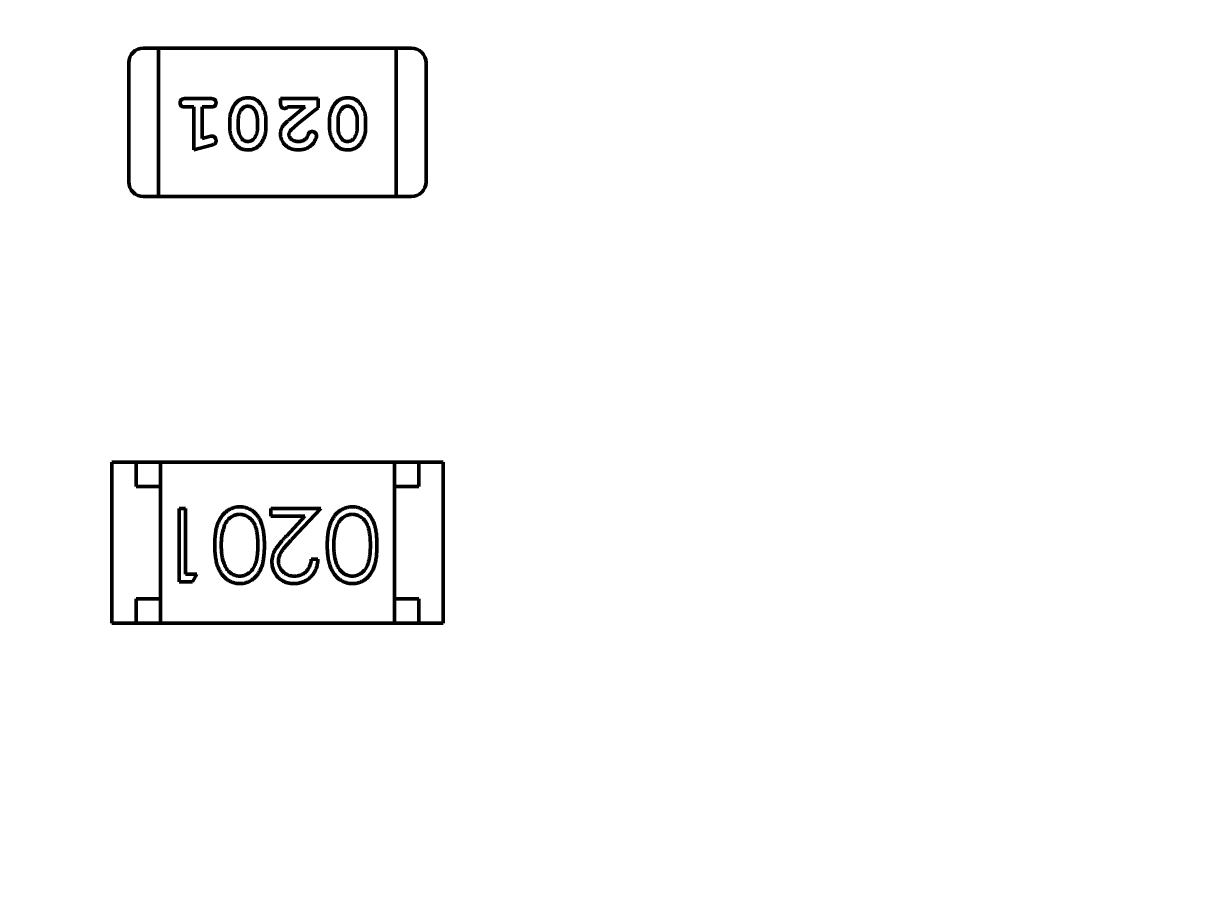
# Model space of a CAD drawing. Header units: millimetres. Extents: x 71 to 428, y 120 to 295.
# Drawn here: x 360.829 to 363.231, y 201.542 to 203.295 of the extents above; entities that cross this region are included whole.
import ezdxf

# ---------------------------------------------------------------- set-up
doc = ezdxf.new("R2010")
doc.units = ezdxf.units.MM
doc.header["$LTSCALE"] = 0.75
doc.layers.add('Dim', color=3, linetype='Continuous', lineweight=25)
doc.layers.add('Visible', color=7, linetype='Continuous', lineweight=50)
doc.styles.get("Standard").update_dxf_attribs({"font": 'arial.ttf'})
doc.dimstyles.new('Dim-ISO-25', dxfattribs={"dimtxt": 3.5, "dimasz": 3.5, "dimexe": 2.1, "dimexo": 2.1, "dimgap": 1.4, "dimtad": 1, "dimzin": 12, "dimdsep": 46, "dimtxsty": 'Standard', "dimcen": 0, "dimazin": 3, "dimtp": 0.1, "dimtm": 0.1, "dimtfac": 0.714286, "dimtmove": 0, "dimatfit": 3, "dimfxl": 1, "dimtzin": 12, "dimarcsym": 0})

# ---------------------------------------------------------------- blocks, each defined once
blk = doc.blocks.new('*D122')
at = {"color": 0, "linetype": 'ByBlock', "lineweight": -2}
for p, q in [((391.3964, 202.3983), (391.3964, 119.8711)), ((354.8964, 148.7044), (354.8964, 119.8711)), ((391.3964, 121.9711), (354.8964, 121.9711))]:
    blk.add_line(p, q, dxfattribs=at)
at = {"color": 0, "linetype": 'ByBlock'}
for points in [[(354.8964, 121.9711), (358.3964, 122.5544), (358.3964, 121.3878)], [(391.3964, 121.9711), (387.8964, 122.5544), (387.8964, 121.3878)]]:
    blk.add_solid(points, dxfattribs=at)
at = {"layer": 'Defpoints', "color": 0, "linetype": 'ByBlock'}
for p in [(391.3964, 204.4983), (354.8964, 150.8044)]:
    blk.add_point(p, dxfattribs=at)
at = {"color": 0, "linetype": 'ByBlock', "lineweight": -2, "insert": (373.1464, 125.1593), "char_height": 3.5, "attachment_point": 5}
blk.add_mtext('\\A0;36.5', dxfattribs=at)

msp = doc.modelspace()

# ---------------------------------------------------------------- linework, layer by layer
at = {"layer": 'Visible'}
for p, q in [((361.1065, 203.2447), (361.076, 203.2447)), ((361.1065, 203.2142), (361.1065, 203.2447)), ((361.5942, 203.2447), (361.1065, 203.2447)), ((361.1065, 203.2447), (361.1065, 203.2142)), ((361.5942, 203.2447), (361.5942, 203.2142)), ((361.5942, 203.2447), (361.5942, 203.2142)), ((361.6247, 203.2447), (361.5942, 203.2447)), ((361.0456, 203.2142), (361.0456, 202.9704)), ((361.1065, 203.2142), (361.1065, 202.9704)), ((361.1065, 202.9704), (361.1065, 203.2142)), ((361.5942, 202.9704), (361.5942, 203.2142)), ((361.5942, 202.9704), (361.5942, 203.2142)), ((361.6552, 202.9704), (361.6552, 203.2142)), ((361.1616, 203.1411), (361.2135, 203.1411)), ((361.3566, 203.1411), (361.4337, 203.1411)), ((361.3566, 203.1332), (361.3566, 203.1411)), ((361.4337, 203.1411), (361.4337, 203.1222)), ((361.1789, 203.1238), (361.1616, 203.1238)), ((361.1789, 203.0357), (361.1789, 203.1238)), ((361.1962, 203.1238), (361.1962, 203.0588)), ((361.2135, 203.1238), (361.1962, 203.1238)), ((361.407, 203.1238), (361.3708, 203.1238)), ((361.2528, 203.0803), (361.2528, 203.098)), ((361.2701, 203.0805), (361.2701, 203.0977)), ((361.3095, 203.0977), (361.3095, 203.0805)), ((361.3268, 203.098), (361.3268, 203.0803)), ((361.4573, 203.0803), (361.4573, 203.098)), ((361.4746, 203.0805), (361.4746, 203.0977)), ((361.514, 203.0977), (361.514, 203.0805)), ((361.5313, 203.098), (361.5313, 203.0803)), ((361.1962, 203.0588), (361.2112, 203.0629)), ((361.2155, 203.0455), (361.1789, 203.0357)), ((361.1065, 202.9399), (361.1065, 202.9704)), ((361.1065, 202.9704), (361.1065, 202.9399)), ((361.5942, 202.9704), (361.5942, 202.9399)), ((361.5942, 202.9704), (361.5942, 202.9399)), ((361.076, 202.9399), (361.1065, 202.9399)), ((361.1065, 202.9399), (361.5942, 202.9399)), ((361.5942, 202.9399), (361.6247, 202.9399)), ((361.0105, 202.3948), (361.0105, 202.0648)), ((361.0105, 202.3948), (361.0605, 202.3948)), ((361.1105, 202.3948), (361.0605, 202.3948)), ((361.0605, 202.3948), (361.0605, 202.3448)), ((361.1105, 202.0648), (361.1105, 202.3948)), ((361.1105, 202.3948), (361.5905, 202.3948)), ((361.6405, 202.3948), (361.5905, 202.3948)), ((361.5905, 202.0648), (361.5905, 202.3948)), ((361.6405, 202.3448), (361.6405, 202.3948)), ((361.6905, 202.3948), (361.6405, 202.3948)), ((361.6905, 202.3948), (361.6905, 202.0648)), ((361.0605, 202.3448), (361.1105, 202.3448)), ((361.1105, 202.3448), (361.1105, 202.1148)), ((361.5905, 202.3448), (361.6405, 202.3448)), ((361.5905, 202.3448), (361.5905, 202.1148)), ((361.1487, 202.2996), (361.1621, 202.2996)), ((361.1487, 202.1496), (361.1487, 202.2996)), ((361.1621, 202.2996), (361.1621, 202.1649)), ((361.3371, 202.2996), (361.4391, 202.2996)), ((361.3371, 202.2842), (361.3371, 202.2996)), ((361.4391, 202.2996), (361.3809, 202.2375)), ((361.4069, 202.2842), (361.3371, 202.2842)), ((361.3694, 202.2441), (361.4069, 202.2842)), ((361.4198, 202.1957), (361.4333, 202.1957)), ((361.1621, 202.1649), (361.1852, 202.1649)), ((361.1852, 202.1649), (361.1764, 202.1496)), ((361.1764, 202.1496), (361.1487, 202.1496)), ((361.0605, 202.1148), (361.0605, 202.0648)), ((361.1105, 202.1148), (361.0605, 202.1148)), ((361.6405, 202.1148), (361.5905, 202.1148)), ((361.6405, 202.0648), (361.6405, 202.1148)), ((361.0105, 202.0648), (361.0605, 202.0648)), ((361.0605, 202.0648), (361.1105, 202.0648)), ((361.1105, 202.0648), (361.5905, 202.0648)), ((361.5905, 202.0648), (361.6405, 202.0648)), ((361.6905, 202.0648), (361.6405, 202.0648))]:
    msp.add_line(p, q, dxfattribs=at)
at = {"layer": 'Visible', "extrusion": (0, 0, -1)}
msp.add_circle((-354.8964, 204.496), 47.93, dxfattribs=at)
for centre, start, end in [((-361.076, 203.2142), 360, 90), ((-361.6247, 203.2142), 90, 180)]:
    msp.add_arc(centre, 0.0305, start, end, dxfattribs=at)
at = {"layer": 'Visible'}
for centre, radius, start, end in [((361.275, 203.0984), 0.0345, 358.9143, 38.8744), ((361.9681, 202.3919), 0.9222, 127.4735, 130.1522), ((361.8303, 202.578), 0.6732, 126.0869, 132.1374), ((361.4795, 203.0984), 0.0345, 358.9143, 38.8744), ((361.2183, 203.0404), 0.0236, 94.1731, 107.5488), ((361.3049, 203.0799), 0.0348, 178.967, 218.4954), ((361.5095, 203.0799), 0.0348, 178.967, 218.4954), ((361.076, 202.9704), 0.0305, 180, 270), ((361.6247, 202.9704), 0.0305, 270, 0), ((361.3465, 202.2272), 0.1113, 161.6443, 181.3671), ((361.5773, 202.2272), 0.1113, 161.6443, 181.3671)]:
    msp.add_arc(centre, radius, start, end, dxfattribs=at)
for points, knots in [([(361.1506, 203.1324), (361.1506, 203.133), (361.1507, 203.1342), (361.1512, 203.1359), (361.152, 203.1374), (361.1532, 203.1387), (361.1547, 203.1398), (361.1567, 203.1405), (361.159, 203.141), (361.1607, 203.141), (361.1616, 203.1411)], [0, 0, 0, 0, 0.00000180137, 0.00000349589, 0.00000515538, 0.00000687211, 0.0000086808, 0.0000106835, 0.00001300762, 0.0000156532, 0.0000156532, 0.0000156532, 0.0000156532]), ([(361.2135, 203.1411), (361.2144, 203.141), (361.2161, 203.141), (361.2184, 203.1405), (361.2204, 203.1398), (361.2219, 203.1387), (361.2231, 203.1374), (361.2239, 203.1359), (361.2244, 203.1342), (361.2245, 203.133), (361.2245, 203.1324)], [0, 0, 0, 0, 0.00000267139, 0.0000050182, 0.00000704044, 0.00000888684, 0.00001060418, 0.00001227988, 0.00001399093, 0.00001580988, 0.00001580988, 0.00001580988, 0.00001580988]), ([(361.2528, 203.098), (361.2528, 203.0993), (361.2529, 203.1019), (361.2534, 203.1058), (361.2541, 203.1097), (361.2552, 203.1135), (361.2565, 203.1172), (361.2582, 203.121), (361.2601, 203.1246), (361.2623, 203.1282), (361.2648, 203.1316), (361.2676, 203.1346), (361.2706, 203.1371), (361.274, 203.1391), (361.2775, 203.1407), (361.2814, 203.1418), (361.2855, 203.1425), (361.2883, 203.1426), (361.2897, 203.1426)], [0, 0, 0, 0, 0.00000392684, 0.00000785143, 0.00001177672, 0.00001571618, 0.00001972871, 0.00002380569, 0.00002796783, 0.00003225561, 0.00003649073, 0.00004054073, 0.00004446857, 0.0000483457, 0.00005223474, 0.00005622497, 0.00006035531, 0.00006470459, 0.00006470459, 0.00006470459, 0.00006470459]), ([(361.2897, 203.1426), (361.2914, 203.1426), (361.2945, 203.1425), (361.2991, 203.1417), (361.3033, 203.1404), (361.3065, 203.1387), (361.3088, 203.1371), (361.3106, 203.1357), (361.3123, 203.1341), (361.314, 203.1322), (361.3156, 203.1301), (361.3173, 203.1278), (361.3189, 203.1252), (361.3205, 203.1225), (361.322, 203.1196), (361.3232, 203.1167), (361.3243, 203.1137), (361.3252, 203.1106), (361.3259, 203.1075), (361.3264, 203.1044), (361.3267, 203.1012), (361.3267, 203.0991), (361.3268, 203.098)], [0, 0, 0, 0, 0.00000497342, 0.0000096394, 0.00001402095, 0.00001825168, 0.00002037965, 0.00002265599, 0.00002504403, 0.00002759278, 0.00003028011, 0.00003314629, 0.00003618373, 0.00003942054, 0.00004270743, 0.0000459775, 0.00004918291, 0.00005238891, 0.00005556952, 0.00005878627, 0.00006197839, 0.00006523258, 0.00006523258, 0.00006523258, 0.00006523258]), ([(361.4573, 203.098), (361.4574, 203.0993), (361.4574, 203.1019), (361.4579, 203.1058), (361.4586, 203.1097), (361.4597, 203.1135), (361.461, 203.1172), (361.4627, 203.121), (361.4646, 203.1246), (361.4668, 203.1282), (361.4693, 203.1316), (361.4721, 203.1346), (361.4751, 203.1371), (361.4785, 203.1391), (361.482, 203.1407), (361.4859, 203.1418), (361.49, 203.1425), (361.4928, 203.1426), (361.4942, 203.1426)], [0, 0, 0, 0, 0.00000392684, 0.00000785143, 0.00001177672, 0.00001571618, 0.00001972871, 0.00002380569, 0.00002796783, 0.00003225561, 0.00003649073, 0.00004054073, 0.00004446857, 0.0000483457, 0.00005223474, 0.00005622497, 0.00006035531, 0.00006470459, 0.00006470459, 0.00006470459, 0.00006470459]), ([(361.4942, 203.1426), (361.4959, 203.1426), (361.4991, 203.1425), (361.5036, 203.1417), (361.5078, 203.1404), (361.511, 203.1387), (361.5134, 203.1371), (361.5151, 203.1357), (361.5168, 203.1341), (361.5185, 203.1322), (361.5201, 203.1301), (361.5218, 203.1278), (361.5234, 203.1252), (361.525, 203.1225), (361.5265, 203.1196), (361.5277, 203.1167), (361.5289, 203.1137), (361.5297, 203.1106), (361.5304, 203.1075), (361.5309, 203.1044), (361.5312, 203.1012), (361.5313, 203.0991), (361.5313, 203.098)], [0, 0, 0, 0, 0.00000497342, 0.0000096394, 0.00001402095, 0.00001825168, 0.00002037965, 0.00002265599, 0.00002504403, 0.00002759278, 0.00003028011, 0.00003314629, 0.00003618373, 0.00003942054, 0.00004270743, 0.0000459775, 0.00004918291, 0.00005238891, 0.00005556952, 0.00005878627, 0.00006197839, 0.00006523258, 0.00006523258, 0.00006523258, 0.00006523258]), ([(361.1616, 203.1238), (361.1607, 203.1238), (361.159, 203.1238), (361.1567, 203.1243), (361.1547, 203.125), (361.1532, 203.1261), (361.152, 203.1274), (361.1512, 203.1289), (361.1507, 203.1306), (361.1506, 203.1318), (361.1506, 203.1324)], [0, 0, 0, 0, 0.00000266875, 0.00000501324, 0.00000704249, 0.00000886703, 0.0000105988, 0.00001225146, 0.00001396082, 0.00001577798, 0.00001577798, 0.00001577798, 0.00001577798]), ([(361.2245, 203.1324), (361.2245, 203.1318), (361.2244, 203.1306), (361.2239, 203.1289), (361.2231, 203.1274), (361.2219, 203.1261), (361.2204, 203.125), (361.2184, 203.1243), (361.2161, 203.1238), (361.2144, 203.1238), (361.2135, 203.1238)], [0, 0, 0, 0, 0.00000181765, 0.00000352748, 0.00000518059, 0.00000689671, 0.00000874178, 0.00001077158, 0.00001311671, 0.00001578619, 0.00001578619, 0.00001578619, 0.00001578619]), ([(361.2701, 203.0977), (361.2702, 203.0988), (361.2702, 203.1009), (361.2705, 203.1039), (361.2711, 203.1069), (361.2719, 203.1097), (361.2729, 203.1124), (361.2742, 203.1149), (361.2756, 203.1173), (361.2768, 203.1188), (361.2774, 203.1195)], [0, 0, 0, 0, 0.00000318535, 0.00000626171, 0.00000925226, 0.0000121569, 0.00001503035, 0.00001784417, 0.00002067944, 0.00002351696, 0.00002351696, 0.00002351696, 0.00002351696]), ([(361.2774, 203.1195), (361.2778, 203.12), (361.2786, 203.1209), (361.2799, 203.1221), (361.2813, 203.1231), (361.2828, 203.1239), (361.2844, 203.1245), (361.2861, 203.125), (361.2878, 203.1253), (361.2891, 203.1253), (361.2897, 203.1253)], [0, 0, 0, 0, 0.0000018202, 0.00000358945, 0.00000532878, 0.00000700563, 0.00000871996, 0.00001041883, 0.00001217822, 0.00001401743, 0.00001401743, 0.00001401743, 0.00001401743]), ([(361.2897, 203.1253), (361.2916, 203.1253), (361.2938, 203.1252), (361.2976, 203.1236), (361.2986, 203.123), (361.3005, 203.1216), (361.3011, 203.1208), (361.3018, 203.12)], [-0.001302871, -0.001302871, -0.001302871, -0.001302871, -0.000568367, -0.000568367, -0.000303346, -0.000303346, 0, 0, 0, 0]), ([(361.3653, 203.1206), (361.3647, 203.1206), (361.3634, 203.1207), (361.3617, 203.1213), (361.3602, 203.1222), (361.3589, 203.1235), (361.3578, 203.1252), (361.3572, 203.1274), (361.3567, 203.1302), (361.3567, 203.1321), (361.3566, 203.1332)], [0, 0, 0, 0, 0.00000187764, 0.00000361327, 0.00000531251, 0.0000070813, 0.00000902226, 0.00001129545, 0.00001397833, 0.00001713871, 0.00001713871, 0.00001713871, 0.00001713871]), ([(361.3708, 203.1238), (361.3703, 203.1233), (361.3695, 203.1224), (361.3681, 203.1214), (361.3667, 203.1207), (361.3657, 203.1207), (361.3653, 203.1206)], [0, 0, 0, 0, 0.000001979447, 0.000003689122, 0.000005162448, 0.000006502727, 0.000006502727, 0.000006502727, 0.000006502727]), ([(361.4746, 203.0977), (361.4747, 203.0988), (361.4747, 203.1009), (361.475, 203.1039), (361.4756, 203.1069), (361.4764, 203.1097), (361.4774, 203.1124), (361.4787, 203.1149), (361.4801, 203.1173), (361.4813, 203.1188), (361.4819, 203.1195)], [0, 0, 0, 0, 0.00000318535, 0.00000626171, 0.00000925226, 0.0000121569, 0.00001503035, 0.00001784417, 0.00002067944, 0.00002351696, 0.00002351696, 0.00002351696, 0.00002351696]), ([(361.4819, 203.1195), (361.4823, 203.12), (361.4831, 203.1209), (361.4844, 203.1221), (361.4858, 203.1231), (361.4873, 203.1239), (361.4889, 203.1245), (361.4906, 203.125), (361.4924, 203.1253), (361.4936, 203.1253), (361.4942, 203.1253)], [0, 0, 0, 0, 0.0000018202, 0.00000358945, 0.00000532878, 0.00000700563, 0.00000871996, 0.00001041883, 0.00001217822, 0.00001401743, 0.00001401743, 0.00001401743, 0.00001401743]), ([(361.4942, 203.1253), (361.4959, 203.1253), (361.4983, 203.1253), (361.5021, 203.1236), (361.5031, 203.123), (361.505, 203.1216), (361.5057, 203.1208), (361.5063, 203.12)], [-0.00130772, -0.00130772, -0.00130772, -0.00130772, -0.000568367, -0.000568367, -0.000303346, -0.000303346, 0, 0, 0, 0]), ([(361.3566, 203.0684), (361.3567, 203.0696), (361.3567, 203.0718), (361.3573, 203.0751), (361.3582, 203.0783), (361.3593, 203.0808), (361.3604, 203.0829), (361.3615, 203.0845), (361.3629, 203.0863), (361.3645, 203.0881), (361.3664, 203.0901), (361.3685, 203.0922), (361.3708, 203.0945), (361.3725, 203.0959), (361.3734, 203.0967)], [0, 0, 0, 0, 0.00000342014, 0.00000675686, 0.0000100548, 0.00001336016, 0.00001511038, 0.00001710808, 0.00001935068, 0.00002182599, 0.00002457522, 0.00002758559, 0.00003084269, 0.00003438436, 0.00003438436, 0.00003438436, 0.00003438436]), ([(361.2166, 203.064), (361.2171, 203.0639), (361.2182, 203.0639), (361.2197, 203.0634), (361.221, 203.0625), (361.2222, 203.0613), (361.2233, 203.0599), (361.224, 203.0583), (361.2244, 203.0566), (361.2245, 203.0553), (361.2245, 203.0547)], [0, 0, 0, 0, 0.00000155142, 0.00000307615, 0.00000463796, 0.00000633435, 0.00000808701, 0.00000980672, 0.0000115757, 0.0000134416, 0.0000134416, 0.0000134416, 0.0000134416]), ([(361.29, 203.0357), (361.2883, 203.0357), (361.2852, 203.0358), (361.2806, 203.0366), (361.2765, 203.0379), (361.2733, 203.0395), (361.2709, 203.0411), (361.2692, 203.0425), (361.2675, 203.0442), (361.2658, 203.046), (361.2641, 203.0481), (361.2624, 203.0504), (361.2608, 203.053), (361.2592, 203.0557), (361.2577, 203.0586), (361.2564, 203.0616), (361.2553, 203.0646), (361.2544, 203.0676), (361.2537, 203.0707), (361.2532, 203.0739), (361.2529, 203.0771), (361.2528, 203.0792), (361.2528, 203.0803)], [0, 0, 0, 0, 0.0000049509, 0.00000956577, 0.00001394934, 0.00001814864, 0.00002029821, 0.00002254065, 0.00002494766, 0.00002747925, 0.00003018326, 0.00003308541, 0.00003612424, 0.00003937499, 0.00004267473, 0.00004595618, 0.00004918637, 0.00005240085, 0.00005560716, 0.00005880481, 0.00006204786, 0.00006530354, 0.00006530354, 0.00006530354, 0.00006530354]), ([(361.3268, 203.0803), (361.3267, 203.079), (361.3267, 203.0764), (361.3262, 203.0725), (361.3255, 203.0687), (361.3244, 203.0649), (361.3231, 203.0611), (361.3214, 203.0574), (361.3195, 203.0537), (361.3173, 203.0501), (361.3148, 203.0467), (361.3121, 203.0438), (361.309, 203.0413), (361.3057, 203.0392), (361.3021, 203.0376), (361.2983, 203.0365), (361.2942, 203.0358), (361.2914, 203.0357), (361.29, 203.0357)], [0, 0, 0, 0, 0.00000392332, 0.00000781989, 0.00001171272, 0.00001567896, 0.00001965637, 0.0000237297, 0.00002787662, 0.00003216055, 0.00003639187, 0.00004045616, 0.00004438048, 0.00004824611, 0.00005213167, 0.00005611832, 0.00006024496, 0.00006456571, 0.00006456571, 0.00006456571, 0.00006456571]), ([(361.3095, 203.0805), (361.3094, 203.0795), (361.3094, 203.0774), (361.3091, 203.0743), (361.3085, 203.0714), (361.3077, 203.0686), (361.3067, 203.0659), (361.3054, 203.0634), (361.3039, 203.061), (361.3028, 203.0595), (361.3022, 203.0588)], [0, 0, 0, 0, 0.00000318492, 0.00000626087, 0.00000925103, 0.00001217896, 0.00001502895, 0.00001784239, 0.00002067728, 0.00002351442, 0.00002351442, 0.00002351442, 0.00002351442]), ([(361.3933, 203.0357), (361.392, 203.0357), (361.3894, 203.0357), (361.3857, 203.0362), (361.3821, 203.037), (361.3787, 203.038), (361.3755, 203.0393), (361.3724, 203.041), (361.3696, 203.043), (361.3669, 203.0452), (361.3645, 203.0476), (361.3624, 203.0502), (361.3606, 203.0529), (361.3592, 203.0558), (361.358, 203.0588), (361.3572, 203.0619), (361.3568, 203.0651), (361.3567, 203.0673), (361.3566, 203.0684)], [0, 0, 0, 0, 0.00000396152, 0.00000777318, 0.00001144186, 0.00001501091, 0.00001850341, 0.0000219689, 0.00002545535, 0.0000289496, 0.00003241385, 0.00003575633, 0.00003900914, 0.00004220711, 0.00004540995, 0.00004860867, 0.00005188381, 0.00005525319, 0.00005525319, 0.00005525319, 0.00005525319]), ([(361.3787, 203.0772), (361.378, 203.0764), (361.3766, 203.0748), (361.3751, 203.0723), (361.3741, 203.0699), (361.374, 203.0683), (361.374, 203.0675)], [0, 0, 0, 0, 0.00000327363, 0.00000614506, 0.00000868134, 0.00001102863, 0.00001102863, 0.00001102863, 0.00001102863]), ([(361.374, 203.0675), (361.374, 203.0666), (361.3742, 203.0647), (361.3752, 203.062), (361.3769, 203.0595), (361.3793, 203.0572), (361.3821, 203.0553), (361.3855, 203.0539), (361.3893, 203.0531), (361.392, 203.053), (361.3934, 203.053)], [0, 0, 0, 0, 0.00000276995, 0.00000554886, 0.00000847062, 0.00001170472, 0.00001512547, 0.00001868094, 0.00002249375, 0.00002666224, 0.00002666224, 0.00002666224, 0.00002666224]), ([(361.4306, 203.065), (361.4305, 203.0641), (361.4304, 203.0621), (361.4294, 203.0591), (361.428, 203.0558), (361.426, 203.0522), (361.4235, 203.0487), (361.4203, 203.0454), (361.4167, 203.0425), (361.4126, 203.0401), (361.4081, 203.0381), (361.4033, 203.0367), (361.3984, 203.0358), (361.395, 203.0357), (361.3933, 203.0357)], [0, 0, 0, 0, 0.00000270097, 0.00000585083, 0.00000944726, 0.00001361474, 0.00001806426, 0.00002254117, 0.00002715344, 0.00003199017, 0.00003694194, 0.00004188211, 0.00004685466, 0.00005196179, 0.00005196179, 0.00005196179, 0.00005196179]), ([(361.4083, 203.0583), (361.4088, 203.0589), (361.4099, 203.0599), (361.4112, 203.062), (361.4124, 203.0643), (361.413, 203.066), (361.4133, 203.0669)], [0, 0, 0, 0, 0.000002175077, 0.000004534679, 0.00000710803, 0.00000994851, 0.00000994851, 0.00000994851, 0.00000994851]), ([(361.4133, 203.0669), (361.4135, 203.0674), (361.4139, 203.0685), (361.4147, 203.0699), (361.4155, 203.071), (361.4166, 203.0719), (361.4177, 203.0726), (361.4189, 203.0731), (361.4203, 203.0734), (361.4213, 203.0734), (361.4218, 203.0734)], [0, 0, 0, 0, 0.00000176971, 0.00000333785, 0.00000478827, 0.00000612499, 0.00000741067, 0.00000872109, 0.00001009523, 0.00001156844, 0.00001156844, 0.00001156844, 0.00001156844]), ([(361.4218, 203.0734), (361.4223, 203.0734), (361.4235, 203.0734), (361.4251, 203.0728), (361.4267, 203.072), (361.428, 203.0709), (361.4291, 203.0696), (361.43, 203.0682), (361.4305, 203.0666), (361.4306, 203.0655), (361.4306, 203.065)], [0, 0, 0, 0, 0.00000173224, 0.00000338557, 0.00000506021, 0.00000680672, 0.00000853127, 0.00001015356, 0.00001173733, 0.00001335086, 0.00001335086, 0.00001335086, 0.00001335086]), ([(361.4945, 203.0357), (361.4928, 203.0357), (361.4897, 203.0358), (361.4851, 203.0366), (361.481, 203.0379), (361.4778, 203.0395), (361.4754, 203.0411), (361.4737, 203.0425), (361.472, 203.0442), (361.4703, 203.046), (361.4686, 203.0481), (361.4669, 203.0504), (361.4653, 203.053), (361.4637, 203.0557), (361.4622, 203.0586), (361.4609, 203.0616), (361.4598, 203.0646), (361.4589, 203.0676), (361.4582, 203.0707), (361.4577, 203.0739), (361.4574, 203.0771), (361.4574, 203.0792), (361.4573, 203.0803)], [0, 0, 0, 0, 0.0000049509, 0.00000956577, 0.00001394934, 0.00001814864, 0.00002029821, 0.00002254065, 0.00002494766, 0.00002747925, 0.00003018326, 0.00003308541, 0.00003612424, 0.00003937499, 0.00004267473, 0.00004595618, 0.00004918637, 0.00005240085, 0.00005560716, 0.00005880481, 0.00006204786, 0.00006530354, 0.00006530354, 0.00006530354, 0.00006530354]), ([(361.5313, 203.0803), (361.5312, 203.079), (361.5312, 203.0764), (361.5307, 203.0725), (361.53, 203.0687), (361.5289, 203.0649), (361.5276, 203.0611), (361.5259, 203.0574), (361.524, 203.0537), (361.5218, 203.0501), (361.5194, 203.0467), (361.5166, 203.0438), (361.5135, 203.0413), (361.5102, 203.0392), (361.5066, 203.0376), (361.5028, 203.0365), (361.4987, 203.0358), (361.4959, 203.0357), (361.4945, 203.0357)], [0, 0, 0, 0, 0.00000392332, 0.00000781989, 0.00001171272, 0.00001567896, 0.00001965637, 0.0000237297, 0.00002787662, 0.00003216055, 0.00003639187, 0.00004045616, 0.00004438048, 0.00004824611, 0.00005213167, 0.00005611832, 0.00006024496, 0.00006456571, 0.00006456571, 0.00006456571, 0.00006456571]), ([(361.514, 203.0805), (361.5139, 203.0795), (361.5139, 203.0774), (361.5136, 203.0743), (361.513, 203.0714), (361.5122, 203.0686), (361.5112, 203.0659), (361.5099, 203.0634), (361.5085, 203.061), (361.5073, 203.0595), (361.5067, 203.0588)], [0, 0, 0, 0, 0.00000318492, 0.00000626087, 0.00000925103, 0.00001217896, 0.00001502895, 0.00001784239, 0.00002067728, 0.00002351442, 0.00002351442, 0.00002351442, 0.00002351442]), ([(361.2245, 203.0547), (361.2245, 203.0541), (361.2245, 203.0531), (361.2241, 203.0516), (361.2236, 203.0502), (361.2228, 203.0491), (361.2216, 203.048), (361.22, 203.0471), (361.2179, 203.0463), (361.2163, 203.0458), (361.2155, 203.0455)], [0, 0, 0, 0, 0.0000016554, 0.00000317637, 0.00000457095, 0.00000589892, 0.0000073621, 0.00000919188, 0.00001140337, 0.00001403183, 0.00001403183, 0.00001403183, 0.00001403183]), ([(361.2898, 203.053), (361.2881, 203.053), (361.2858, 203.053), (361.2819, 203.0547), (361.281, 203.0553), (361.279, 203.0568), (361.2784, 203.0575), (361.2777, 203.0582)], [-0.001290056, -0.001290056, -0.001290056, -0.001290056, -0.000574455, -0.000574455, -0.000312129, -0.000312129, 0, 0, 0, 0]), ([(361.3022, 203.0588), (361.3018, 203.0583), (361.301, 203.0574), (361.2997, 203.0562), (361.2982, 203.0552), (361.2967, 203.0544), (361.2951, 203.0537), (361.2934, 203.0533), (361.2917, 203.053), (361.2905, 203.053), (361.2898, 203.053)], [0, 0, 0, 0, 0.00000183944, 0.00000361127, 0.00000533318, 0.000007034, 0.00000875084, 0.00001047589, 0.00001226209, 0.00001410398, 0.00001410398, 0.00001410398, 0.00001410398]), ([(361.3934, 203.053), (361.3957, 203.053), (361.3982, 203.053), (361.4051, 203.0556), (361.4072, 203.0574), (361.4083, 203.0583)], [0, 0, 0, 0, 0.000683895, 0.000683895, 0.001354625, 0.001354625, 0.001354625, 0.001354625]), ([(361.4943, 203.053), (361.4926, 203.053), (361.4903, 203.053), (361.4864, 203.0547), (361.4855, 203.0553), (361.4835, 203.0568), (361.4829, 203.0575), (361.4822, 203.0582)], [-0.001290056, -0.001290056, -0.001290056, -0.001290056, -0.000574455, -0.000574455, -0.000312129, -0.000312129, 0, 0, 0, 0]), ([(361.5067, 203.0588), (361.5063, 203.0583), (361.5055, 203.0574), (361.5042, 203.0562), (361.5028, 203.0552), (361.5012, 203.0544), (361.4996, 203.0537), (361.4979, 203.0533), (361.4962, 203.053), (361.495, 203.053), (361.4943, 203.053)], [0, 0, 0, 0, 0.00000183944, 0.00000361127, 0.00000533318, 0.000007034, 0.00000875084, 0.00001047589, 0.00001226209, 0.00001410398, 0.00001410398, 0.00001410398, 0.00001410398]), ([(361.2217, 202.2246), (361.2218, 202.2269), (361.2218, 202.2314), (361.2221, 202.2379), (361.2227, 202.2441), (361.2234, 202.2499), (361.2243, 202.2554), (361.2255, 202.2604), (361.2268, 202.2652), (361.2284, 202.2696), (361.2302, 202.2736), (361.2321, 202.2774), (361.2342, 202.281), (361.2365, 202.2843), (361.2389, 202.2874), (361.2415, 202.2901), (361.2442, 202.2927), (361.2471, 202.2949), (361.2501, 202.2969), (361.2532, 202.2987), (361.2564, 202.3001), (361.2597, 202.3013), (361.263, 202.3022), (361.2664, 202.3029), (361.27, 202.3033), (361.2723, 202.3034), (361.2735, 202.3034)], [0, 0, 0, 0, 0.065063, 0.126773, 0.185516, 0.240765, 0.29298, 0.34225, 0.388919, 0.432776, 0.474628, 0.514775, 0.553606, 0.591426, 0.628028, 0.663804, 0.698984, 0.733591, 0.767628, 0.801208, 0.834264, 0.866981, 0.89972, 0.932702, 0.966176, 1, 1, 1, 1]), ([(361.2735, 202.3034), (361.2747, 202.3034), (361.277, 202.3033), (361.2805, 202.3029), (361.2838, 202.3023), (361.2871, 202.3014), (361.2903, 202.3002), (361.2934, 202.2988), (361.2964, 202.2971), (361.2993, 202.2952), (361.3021, 202.293), (361.3048, 202.2905), (361.3073, 202.2878), (361.3096, 202.2848), (361.3117, 202.2816), (361.3138, 202.2782), (361.3156, 202.2744), (361.3173, 202.2704), (361.3188, 202.2661), (361.3202, 202.2614), (361.3212, 202.2562), (361.3221, 202.2507), (361.3228, 202.2448), (361.3233, 202.2384), (361.3236, 202.2316), (361.3237, 202.227), (361.3237, 202.2246)], [0, 0, 0, 0, 0.033787, 0.066622, 0.099285, 0.131361, 0.163585, 0.196104, 0.228902, 0.262158, 0.295991, 0.330218, 0.36506, 0.400951, 0.43762, 0.475708, 0.515381, 0.556414, 0.599765, 0.646424, 0.696431, 0.749782, 0.806573, 0.867436, 0.931887, 1, 1, 1, 1]), ([(361.4525, 202.2246), (361.4525, 202.2269), (361.4526, 202.2314), (361.4529, 202.2379), (361.4534, 202.2441), (361.4541, 202.2499), (361.4551, 202.2554), (361.4563, 202.2604), (361.4576, 202.2652), (361.4592, 202.2696), (361.461, 202.2736), (361.4629, 202.2774), (361.465, 202.281), (361.4672, 202.2843), (361.4696, 202.2874), (361.4722, 202.2901), (361.475, 202.2927), (361.4779, 202.2949), (361.4809, 202.2969), (361.484, 202.2987), (361.4872, 202.3001), (361.4904, 202.3013), (361.4938, 202.3022), (361.4972, 202.3029), (361.5007, 202.3033), (361.5031, 202.3034), (361.5043, 202.3034)], [0, 0, 0, 0, 0.065063, 0.126773, 0.185516, 0.240765, 0.29298, 0.34225, 0.388919, 0.432776, 0.474628, 0.514775, 0.553606, 0.591426, 0.628028, 0.663804, 0.698984, 0.733591, 0.767628, 0.801208, 0.834264, 0.866981, 0.89972, 0.932702, 0.966176, 1, 1, 1, 1]), ([(361.5043, 202.3034), (361.5055, 202.3034), (361.5078, 202.3033), (361.5113, 202.3029), (361.5146, 202.3023), (361.5179, 202.3014), (361.5211, 202.3002), (361.5242, 202.2988), (361.5272, 202.2971), (361.5301, 202.2952), (361.5329, 202.293), (361.5356, 202.2905), (361.538, 202.2878), (361.5403, 202.2848), (361.5425, 202.2816), (361.5445, 202.2782), (361.5464, 202.2744), (361.5481, 202.2704), (361.5496, 202.2661), (361.5509, 202.2614), (361.552, 202.2562), (361.5529, 202.2507), (361.5536, 202.2448), (361.5541, 202.2384), (361.5544, 202.2316), (361.5544, 202.227), (361.5544, 202.2246)], [0, 0, 0, 0, 0.033787, 0.066622, 0.099285, 0.131361, 0.163585, 0.196104, 0.228902, 0.262158, 0.295991, 0.330218, 0.36506, 0.400951, 0.43762, 0.475708, 0.515381, 0.556414, 0.599765, 0.646424, 0.696431, 0.749782, 0.806573, 0.867436, 0.931887, 1, 1, 1, 1]), ([(361.2731, 202.288), (361.2714, 202.2879), (361.2681, 202.2878), (361.2632, 202.2865), (361.2585, 202.2845), (361.2548, 202.2821), (361.252, 202.2799), (361.25, 202.278), (361.2482, 202.2758), (361.2464, 202.2735), (361.2448, 202.271), (361.2434, 202.2683), (361.242, 202.2654), (361.2413, 202.2633), (361.2409, 202.2623)], [0, 0, 0, 0, 0.112813, 0.225394, 0.339595, 0.459675, 0.521735, 0.583926, 0.648174, 0.713881, 0.781004, 0.851451, 0.924051, 1, 1, 1, 1]), ([(361.3102, 202.2246), (361.3102, 202.2266), (361.3102, 202.2304), (361.3099, 202.2361), (361.3096, 202.2414), (361.3091, 202.2463), (361.3084, 202.2508), (361.3077, 202.2549), (361.3068, 202.2587), (361.3057, 202.2621), (361.3044, 202.2652), (361.3031, 202.2681), (361.3016, 202.2708), (361.3, 202.2733), (361.2982, 202.2756), (361.2963, 202.2778), (361.2943, 202.2797), (361.2914, 202.282), (361.2876, 202.2844), (361.2829, 202.2865), (361.278, 202.2878), (361.2747, 202.2879), (361.2731, 202.288)], [0, 0, 0, 0, 0.072951, 0.141584, 0.205926, 0.265301, 0.320597, 0.371817, 0.41879, 0.461699, 0.502134, 0.540804, 0.578181, 0.614297, 0.649678, 0.684299, 0.718359, 0.752081, 0.817652, 0.879722, 0.939966, 1, 1, 1, 1]), ([(361.5038, 202.288), (361.5022, 202.2879), (361.4989, 202.2878), (361.494, 202.2865), (361.4893, 202.2845), (361.4856, 202.2821), (361.4828, 202.2799), (361.4808, 202.278), (361.479, 202.2758), (361.4772, 202.2735), (361.4756, 202.271), (361.4741, 202.2683), (361.4728, 202.2654), (361.472, 202.2633), (361.4717, 202.2623)], [0, 0, 0, 0, 0.112813, 0.225394, 0.339595, 0.459675, 0.521735, 0.583926, 0.648174, 0.713881, 0.781004, 0.851451, 0.924051, 1, 1, 1, 1]), ([(361.541, 202.2246), (361.541, 202.2266), (361.541, 202.2304), (361.5407, 202.2361), (361.5404, 202.2414), (361.5399, 202.2463), (361.5392, 202.2508), (361.5385, 202.2549), (361.5375, 202.2587), (361.5364, 202.2621), (361.5352, 202.2652), (361.5338, 202.2681), (361.5324, 202.2708), (361.5307, 202.2733), (361.529, 202.2756), (361.5271, 202.2778), (361.525, 202.2797), (361.5222, 202.282), (361.5184, 202.2844), (361.5137, 202.2865), (361.5088, 202.2878), (361.5055, 202.2879), (361.5038, 202.288)], [0, 0, 0, 0, 0.072951, 0.141584, 0.205926, 0.265301, 0.320597, 0.371817, 0.41879, 0.461699, 0.502134, 0.540804, 0.578181, 0.614297, 0.649678, 0.684299, 0.718359, 0.752081, 0.817652, 0.879722, 0.939966, 1, 1, 1, 1]), ([(361.2735, 202.1457), (361.2723, 202.1457), (361.27, 202.1458), (361.2664, 202.1462), (361.263, 202.1468), (361.2597, 202.1478), (361.2564, 202.1489), (361.2533, 202.1504), (361.2502, 202.1521), (361.2472, 202.1541), (361.2443, 202.1563), (361.2416, 202.1588), (361.239, 202.1616), (361.2366, 202.1646), (361.2344, 202.168), (361.2323, 202.1715), (361.2303, 202.1754), (361.2285, 202.1794), (361.2269, 202.1839), (361.2255, 202.1886), (361.2244, 202.1937), (361.2234, 202.1992), (361.2227, 202.205), (361.2221, 202.2113), (361.2218, 202.2178), (361.2218, 202.2223), (361.2217, 202.2246)], [0, 0, 0, 0, 0.033788, 0.067194, 0.099862, 0.132567, 0.165151, 0.197913, 0.231319, 0.265083, 0.299255, 0.334399, 0.369943, 0.406284, 0.444064, 0.482998, 0.523354, 0.565537, 0.609613, 0.656391, 0.705885, 0.758325, 0.813832, 0.872795, 0.934722, 1, 1, 1, 1]), ([(361.2352, 202.2246), (361.2352, 202.2228), (361.2353, 202.2192), (361.2355, 202.2141), (361.2359, 202.2092), (361.2364, 202.2045), (361.2372, 202.2001), (361.238, 202.1959), (361.239, 202.192), (361.2402, 202.1883), (361.2415, 202.1849), (361.243, 202.1817), (361.2445, 202.1788), (361.2462, 202.1761), (361.248, 202.1736), (361.25, 202.1714), (361.252, 202.1694), (361.2549, 202.1671), (361.2586, 202.1647), (361.2633, 202.1626), (361.2681, 202.1614), (361.2714, 202.1612), (361.2731, 202.1611)], [0, 0, 0, 0, 0.065681, 0.128486, 0.188175, 0.245106, 0.299448, 0.350823, 0.399942, 0.446672, 0.491255, 0.533376, 0.573853, 0.612526, 0.649597, 0.685532, 0.720106, 0.753838, 0.818925, 0.880493, 0.940311, 1, 1, 1, 1]), ([(361.2731, 202.1611), (361.2747, 202.1612), (361.2781, 202.1614), (361.283, 202.1626), (361.2877, 202.1647), (361.2914, 202.1671), (361.2943, 202.1693), (361.2963, 202.1713), (361.2982, 202.1734), (361.2999, 202.1757), (361.3015, 202.1782), (361.303, 202.1809), (361.3044, 202.1838), (361.3056, 202.187), (361.3067, 202.1904), (361.3076, 202.1941), (361.3085, 202.1983), (361.3091, 202.2028), (361.3096, 202.2077), (361.3099, 202.213), (361.3102, 202.2186), (361.3102, 202.2225), (361.3102, 202.2246)], [0, 0, 0, 0, 0.060387, 0.120883, 0.182755, 0.247811, 0.281299, 0.315088, 0.349702, 0.384857, 0.420966, 0.458511, 0.497175, 0.537602, 0.580503, 0.627468, 0.678388, 0.733983, 0.793747, 0.857714, 0.926698, 1, 1, 1, 1]), ([(361.3237, 202.2246), (361.3237, 202.2222), (361.3236, 202.2175), (361.3233, 202.2107), (361.3228, 202.2043), (361.3221, 202.1984), (361.3213, 202.1928), (361.3202, 202.1877), (361.3189, 202.183), (361.3174, 202.1787), (361.3157, 202.1748), (361.3139, 202.1711), (361.3119, 202.1676), (361.3097, 202.1644), (361.3074, 202.1614), (361.3049, 202.1587), (361.3023, 202.1563), (361.2995, 202.1541), (361.2965, 202.1521), (361.2935, 202.1504), (361.2904, 202.1489), (361.2871, 202.1478), (361.2839, 202.1468), (361.2805, 202.1462), (361.277, 202.1458), (361.2747, 202.1457), (361.2735, 202.1457)], [0, 0, 0, 0, 0.068595, 0.133246, 0.194313, 0.251279, 0.304513, 0.354235, 0.400481, 0.443411, 0.484015, 0.523252, 0.561042, 0.5979, 0.633518, 0.668314, 0.702496, 0.736685, 0.770293, 0.803437, 0.835913, 0.86846, 0.900847, 0.933467, 0.966258, 1, 1, 1, 1]), ([(361.3391, 202.1903), (361.3391, 202.1924), (361.3393, 202.1965), (361.3405, 202.2026), (361.3424, 202.2085), (361.3447, 202.2133), (361.3471, 202.2171), (361.3492, 202.2202), (361.3516, 202.2236), (361.3545, 202.2272), (361.3577, 202.2311), (361.3612, 202.2353), (361.3652, 202.2396), (361.368, 202.2426), (361.3694, 202.2441)], [0, 0, 0, 0, 0.098702, 0.195672, 0.292422, 0.391343, 0.444462, 0.504229, 0.570352, 0.642546, 0.722288, 0.807921, 0.90047, 1, 1, 1, 1]), ([(361.3809, 202.2375), (361.3795, 202.236), (361.3767, 202.2332), (361.3729, 202.229), (361.3694, 202.2252), (361.3664, 202.2216), (361.3637, 202.2183), (361.3614, 202.2154), (361.3595, 202.2127), (361.3574, 202.2096), (361.3554, 202.2058), (361.3537, 202.2012), (361.3527, 202.1964), (361.3526, 202.1931), (361.3525, 202.1915)], [0, 0, 0, 0, 0.110803, 0.212829, 0.306101, 0.390647, 0.466924, 0.534481, 0.593587, 0.644557, 0.7362, 0.825024, 0.911986, 1, 1, 1, 1]), ([(361.5043, 202.1457), (361.5031, 202.1457), (361.5007, 202.1458), (361.4972, 202.1462), (361.4938, 202.1468), (361.4905, 202.1478), (361.4872, 202.1489), (361.484, 202.1504), (361.4809, 202.1521), (361.478, 202.1541), (361.4751, 202.1563), (361.4724, 202.1588), (361.4698, 202.1616), (361.4674, 202.1646), (361.4651, 202.168), (361.463, 202.1715), (361.4611, 202.1754), (361.4593, 202.1794), (361.4577, 202.1839), (361.4563, 202.1886), (361.4551, 202.1937), (361.4542, 202.1992), (361.4534, 202.205), (361.4529, 202.2113), (361.4526, 202.2178), (361.4525, 202.2223), (361.4525, 202.2246)], [0, 0, 0, 0, 0.033788, 0.067194, 0.099862, 0.132567, 0.165151, 0.197913, 0.231319, 0.265083, 0.299255, 0.334399, 0.369943, 0.406284, 0.444064, 0.482998, 0.523354, 0.565537, 0.609613, 0.656391, 0.705885, 0.758325, 0.813832, 0.872795, 0.934722, 1, 1, 1, 1]), ([(361.466, 202.2246), (361.466, 202.2228), (361.466, 202.2192), (361.4662, 202.2141), (361.4667, 202.2092), (361.4672, 202.2045), (361.4679, 202.2001), (361.4687, 202.1959), (361.4698, 202.192), (361.471, 202.1883), (361.4723, 202.1849), (361.4737, 202.1817), (361.4753, 202.1788), (361.477, 202.1761), (361.4788, 202.1736), (361.4807, 202.1714), (361.4828, 202.1694), (361.4857, 202.1671), (361.4894, 202.1647), (361.4941, 202.1626), (361.4989, 202.1614), (361.5022, 202.1612), (361.5038, 202.1611)], [0, 0, 0, 0, 0.065681, 0.128486, 0.188175, 0.245106, 0.299448, 0.350823, 0.399942, 0.446672, 0.491255, 0.533376, 0.573853, 0.612526, 0.649597, 0.685532, 0.720106, 0.753838, 0.818925, 0.880493, 0.940311, 1, 1, 1, 1]), ([(361.5038, 202.1611), (361.5055, 202.1612), (361.5088, 202.1614), (361.5137, 202.1626), (361.5184, 202.1647), (361.5222, 202.1671), (361.525, 202.1693), (361.527, 202.1713), (361.5289, 202.1734), (361.5307, 202.1757), (361.5323, 202.1782), (361.5338, 202.1809), (361.5352, 202.1838), (361.5364, 202.187), (361.5375, 202.1904), (361.5384, 202.1941), (361.5392, 202.1983), (361.5398, 202.2028), (361.5404, 202.2077), (361.5407, 202.213), (361.541, 202.2186), (361.541, 202.2225), (361.541, 202.2246)], [0, 0, 0, 0, 0.060387, 0.120883, 0.182755, 0.247811, 0.281299, 0.315088, 0.349702, 0.384857, 0.420966, 0.458511, 0.497175, 0.537602, 0.580503, 0.627468, 0.678388, 0.733983, 0.793747, 0.857714, 0.926698, 1, 1, 1, 1]), ([(361.5544, 202.2246), (361.5544, 202.2222), (361.5544, 202.2175), (361.5541, 202.2107), (361.5536, 202.2043), (361.5529, 202.1984), (361.5521, 202.1928), (361.5509, 202.1877), (361.5497, 202.183), (361.5482, 202.1787), (361.5465, 202.1748), (361.5447, 202.1711), (361.5426, 202.1676), (361.5405, 202.1644), (361.5382, 202.1614), (361.5357, 202.1587), (361.533, 202.1563), (361.5302, 202.1541), (361.5273, 202.1521), (361.5243, 202.1504), (361.5211, 202.1489), (361.5179, 202.1478), (361.5146, 202.1468), (361.5113, 202.1462), (361.5078, 202.1458), (361.5055, 202.1457), (361.5043, 202.1457)], [0, 0, 0, 0, 0.068595, 0.133246, 0.194313, 0.251279, 0.304513, 0.354235, 0.400481, 0.443411, 0.484015, 0.523252, 0.561042, 0.5979, 0.633518, 0.668314, 0.702496, 0.736685, 0.770293, 0.803437, 0.835913, 0.86846, 0.900847, 0.933467, 0.966258, 1, 1, 1, 1]), ([(361.3844, 202.1457), (361.3827, 202.1457), (361.3795, 202.1458), (361.3748, 202.1465), (361.3703, 202.1475), (361.366, 202.1489), (361.362, 202.1508), (361.3583, 202.1531), (361.3547, 202.1558), (361.3515, 202.1589), (361.3486, 202.1623), (361.3461, 202.1659), (361.3439, 202.1696), (361.3421, 202.1734), (361.3408, 202.1774), (361.3398, 202.1816), (361.3392, 202.1859), (361.3391, 202.1888), (361.3391, 202.1903)], [0, 0, 0, 0, 0.069475, 0.136517, 0.200789, 0.26383, 0.325735, 0.387291, 0.449509, 0.512968, 0.576275, 0.63758, 0.697903, 0.757172, 0.816599, 0.876653, 0.93729, 1, 1, 1, 1]), ([(361.3525, 202.1915), (361.3525, 202.1905), (361.3526, 202.1885), (361.3531, 202.1855), (361.3538, 202.1826), (361.3548, 202.1799), (361.3562, 202.1773), (361.3578, 202.1747), (361.3597, 202.1723), (361.3619, 202.17), (361.3643, 202.168), (361.3669, 202.1661), (361.3696, 202.1646), (361.3724, 202.1633), (361.3754, 202.1623), (361.3785, 202.1616), (361.3817, 202.1612), (361.3839, 202.1611), (361.3851, 202.1611)], [0, 0, 0, 0, 0.061965, 0.122122, 0.180988, 0.239933, 0.299906, 0.359989, 0.421776, 0.486576, 0.551535, 0.615018, 0.677259, 0.73973, 0.80305, 0.866495, 0.931973, 1, 1, 1, 1]), ([(361.4333, 202.1957), (361.4332, 202.1939), (361.433, 202.1904), (361.4322, 202.1853), (361.4311, 202.1804), (361.4294, 202.1758), (361.4274, 202.1714), (361.425, 202.1672), (361.4221, 202.1633), (361.4188, 202.1597), (361.4153, 202.1564), (361.4115, 202.1536), (361.4074, 202.1511), (361.4032, 202.1491), (361.3988, 202.1476), (361.3942, 202.1465), (361.3893, 202.1458), (361.386, 202.1457), (361.3844, 202.1457)], [0, 0, 0, 0, 0.068791, 0.135103, 0.198979, 0.261904, 0.323495, 0.385195, 0.446969, 0.509765, 0.572251, 0.633405, 0.693251, 0.752583, 0.812579, 0.873275, 0.93555, 1, 1, 1, 1]), ([(361.3851, 202.1611), (361.3862, 202.1611), (361.3885, 202.1612), (361.3919, 202.1616), (361.3951, 202.1623), (361.3982, 202.1633), (361.4012, 202.1646), (361.4039, 202.1662), (361.4066, 202.168), (361.409, 202.1702), (361.4113, 202.1725), (361.4133, 202.1752), (361.415, 202.178), (361.4165, 202.1811), (361.4178, 202.1844), (361.4187, 202.188), (361.4194, 202.1918), (361.4197, 202.1944), (361.4198, 202.1957)], [0, 0, 0, 0, 0.064439, 0.126547, 0.186887, 0.245878, 0.304041, 0.362191, 0.420976, 0.48066, 0.5406, 0.600689, 0.661936, 0.724443, 0.789038, 0.856314, 0.926352, 1, 1, 1, 1])]:
    msp.add_open_spline(points, degree=3, knots=knots, dxfattribs=at)

# ---------------------------------------------------------------- dimensions: what is measured, and where the dimension line sits
at = {"layer": 'Dim'}
dim = msp.add_linear_dim(base=(354.8964, 121.9711), p1=(391.3964, 204.4983), p2=(354.8964, 150.8044), dimstyle='Dim-ISO-25', dxfattribs=at)
dim.commit()
dim.dimension.update_dxf_attribs({"geometry": '*D122', "text_midpoint": (373.1464, 125.1593)})

doc.saveas('drawing.dxf')
